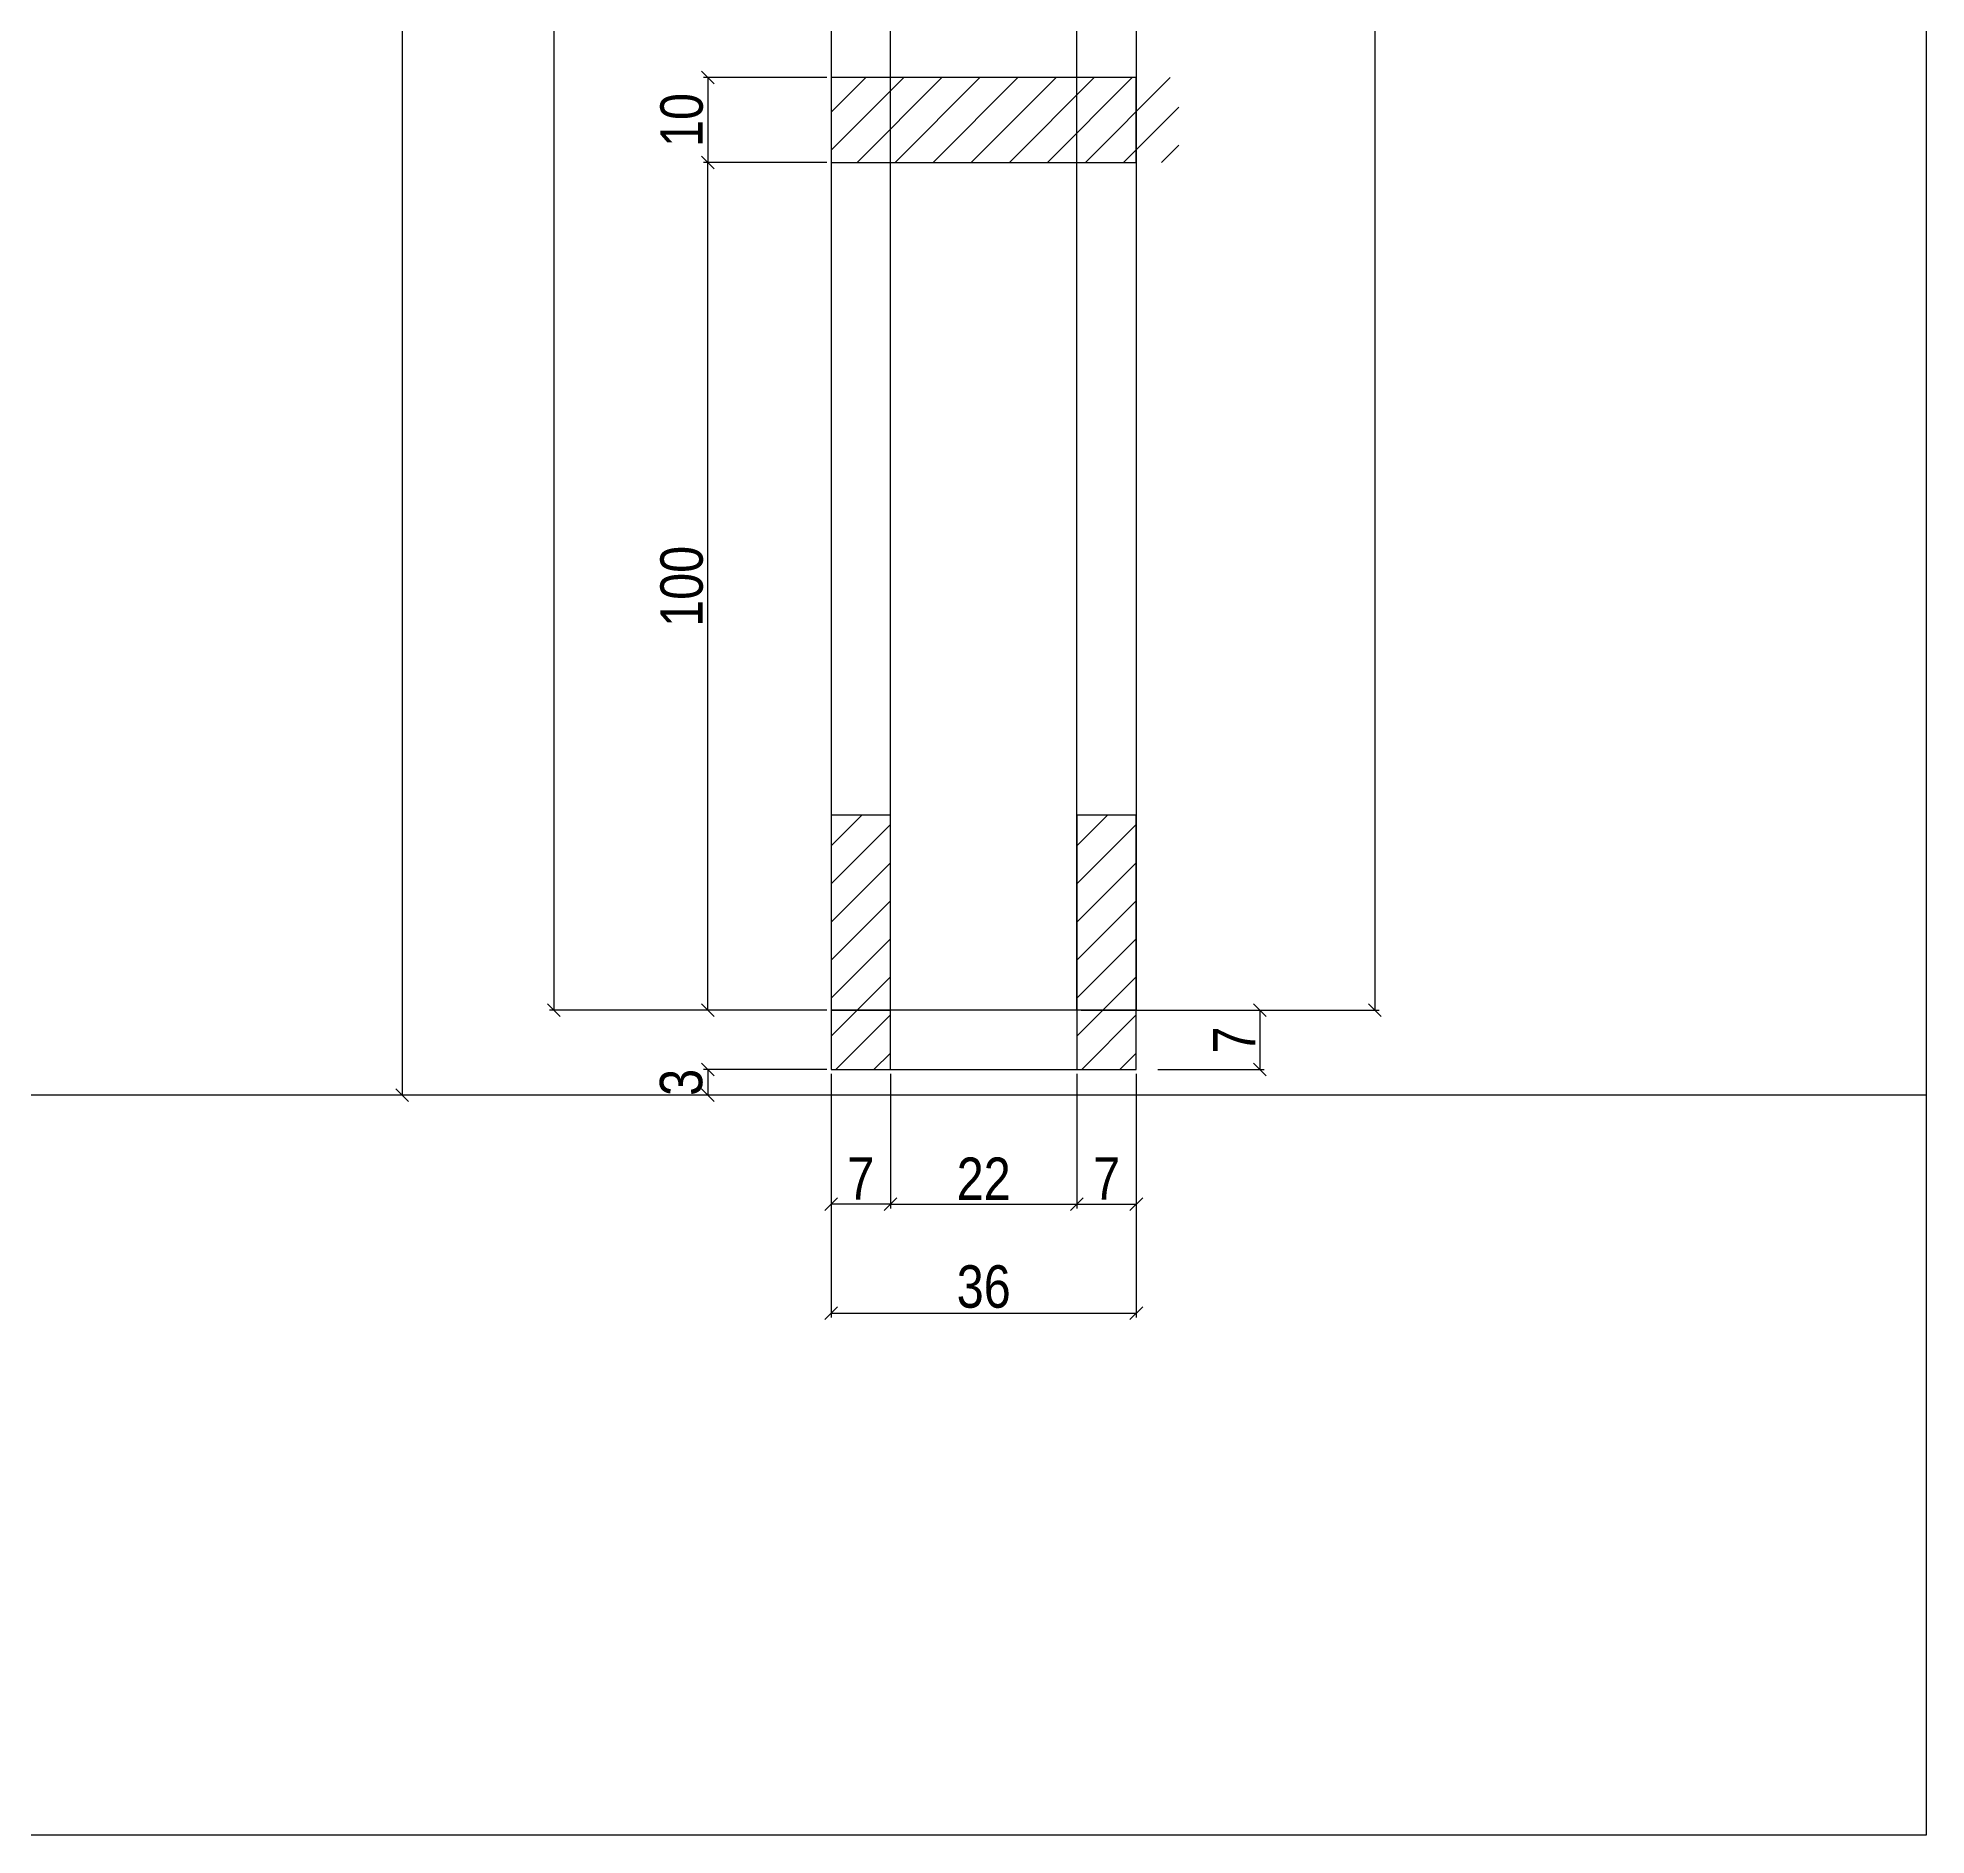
# Model space of a CAD drawing. Extents: x 15230 to 29563, y 3128 to 7338.
# Drawn here: x 26936.5 to 27382, y 4522.7 to 4946.7 of the extents above; entities that cross this region are included whole.
import ezdxf

# ---------------------------------------------------------------- set-up
doc = ezdxf.new("R2010")
doc.units = 0
for name, color, linetype in [('COTA', 241, 'Continuous'), ('TIRAS REESCORAMENTO', 252, 'Continuous'), ('VIGAS', 3, 'Continuous')]:
    doc.layers.add(name, color=color, linetype=linetype)
doc.styles.add('COTA TECNICA 2X', font='techl___.ttf', dxfattribs={"height": 10})
doc.dimstyles.new('SECAO', dxfattribs={"dimscale": 0.333333, "dimtxt": 5, "dimasz": 9, "dimexe": 3, "dimexo": 3, "dimgap": 3, "dimtad": 1, "dimdec": 1, "dimlfac": 0.5, "dimzin": 12, "dimdsep": 46, "dimtxsty": 'COTA TECNICA 2X', "dimblk1": 'OBLIQUE', "dimblk2": 'OBLIQUE', "dimsah": 1, "dimcen": 0.9, "dimclrd": 4, "dimclre": 4, "dimclrt": 240, "dimadec": 1, "dimazin": 3, "dimtfac": 1, "dimtdec": 1, "dimtmove": 0, "dimatfit": 3, "dimfxl": 1, "dimtolj": 1, "dimtzin": 12, "dimarcsym": 0})

# ---------------------------------------------------------------- blocks, each defined once
blk = doc.blocks.new('_Oblique')
at = {"color": 0, "linetype": 'ByBlock', "lineweight": -2}
blk.add_line((-0.5, -0.5), (0.5, 0.5), dxfattribs=at)
blk = doc.blocks.new('*D417')
at = {"layer": 'COTA', "color": 4, "lineweight": -2, "transparency": 16777216}
for p, q in [((27122.65, 5263.38), (27057.24, 5263.38)), ((27058.24, 5263.38), (27058.24, 4717.28)), ((27122.65, 4717.28), (27057.24, 4717.28))]:
    blk.add_line(p, q, dxfattribs=at)
at = {"layer": 'DEFPOINTS', "color": 0, "transparency": 16777216}
for p in [(27123.65, 5263.38), (27058.24, 4717.28), (27123.65, 4717.28)]:
    blk.add_point(p, dxfattribs=at)
at = {"layer": 'COTA', "color": 4, "lineweight": -2, "transparency": 16777216, "xscale": 3, "yscale": 3, "zscale": 3}
for p, rotation in [((27058.24, 5263.38), 90), ((27058.24, 4717.28), 270)]:
    blk.add_blockref('_Oblique', p, dxfattribs=dict(at, rotation=rotation))
at = {"layer": 'COTA', "color": 240, "transparency": 16777216, "insert": (27052.02, 4990.33), "char_height": 10, "attachment_point": 5, "rotation": 90, "style": 'COTA TECNICA 2X'}
blk.add_mtext('\\A1;273', dxfattribs=at)
blk = doc.blocks.new('*D418')
at = {"layer": 'COTA', "color": 4, "lineweight": -2, "transparency": 16777216}
for p, q in [((27123.65, 4702.28), (27123.65, 4644.83)), ((27195.65, 4702.28), (27195.65, 4644.83)), ((27123.65, 4645.83), (27195.65, 4645.83))]:
    blk.add_line(p, q, dxfattribs=at)
at = {"layer": 'DEFPOINTS', "color": 0, "transparency": 16777216}
for p in [(27123.65, 4703.28), (27195.65, 4703.28), (27195.65, 4645.83)]:
    blk.add_point(p, dxfattribs=at)
at = {"layer": 'COTA', "color": 4, "lineweight": -2, "transparency": 16777216, "xscale": 3, "yscale": 3, "zscale": 3, "rotation": 180}
blk.add_blockref('_Oblique', (27123.65, 4645.83), dxfattribs=at)
at = {"layer": 'COTA', "color": 4, "lineweight": -2, "transparency": 16777216, "xscale": 3, "yscale": 3, "zscale": 3}
blk.add_blockref('_Oblique', (27195.65, 4645.83), dxfattribs=at)
at = {"layer": 'COTA', "color": 240, "transparency": 16777216, "insert": (27159.65, 4652.05), "char_height": 10, "attachment_point": 5, "style": 'COTA TECNICA 2X'}
blk.add_mtext('\\A1;36', dxfattribs=at)
blk = doc.blocks.new('*D419')
at = {"layer": 'COTA', "color": 4, "lineweight": -2, "transparency": 16777216}
for p, q in [((27137.65, 4702.28), (27137.65, 4670.54)), ((27181.65, 4702.28), (27181.65, 4670.54)), ((27137.65, 4671.54), (27181.65, 4671.54))]:
    blk.add_line(p, q, dxfattribs=at)
at = {"layer": 'DEFPOINTS', "color": 0, "transparency": 16777216}
for p in [(27137.65, 4703.28), (27181.65, 4703.28), (27181.65, 4671.54)]:
    blk.add_point(p, dxfattribs=at)
at = {"layer": 'COTA', "color": 4, "lineweight": -2, "transparency": 16777216, "xscale": 3, "yscale": 3, "zscale": 3, "rotation": 180}
blk.add_blockref('_Oblique', (27137.65, 4671.54), dxfattribs=at)
at = {"layer": 'COTA', "color": 4, "lineweight": -2, "transparency": 16777216, "xscale": 3, "yscale": 3, "zscale": 3}
blk.add_blockref('_Oblique', (27181.65, 4671.54), dxfattribs=at)
at = {"layer": 'COTA', "color": 240, "transparency": 16777216, "insert": (27159.65, 4677.54), "char_height": 10, "attachment_point": 5, "style": 'COTA TECNICA 2X'}
blk.add_mtext('\\A1;22', dxfattribs=at)
blk = doc.blocks.new('*D420')
at = {"layer": 'COTA', "color": 4, "lineweight": -2, "transparency": 16777216}
blk.add_line((27181.65, 4671.54), (27195.65, 4671.54), dxfattribs=at)
at = {"layer": 'DEFPOINTS', "color": 0, "transparency": 16777216}
for p in [(27181.65, 4671.54), (27195.65, 4671.54), (27195.65, 4671.54)]:
    blk.add_point(p, dxfattribs=at)
at = {"layer": 'COTA', "color": 4, "lineweight": -2, "transparency": 16777216, "xscale": 3, "yscale": 3, "zscale": 3, "rotation": 180}
blk.add_blockref('_Oblique', (27181.65, 4671.54), dxfattribs=at)
at = {"layer": 'COTA', "color": 4, "lineweight": -2, "transparency": 16777216, "xscale": 3, "yscale": 3, "zscale": 3}
blk.add_blockref('_Oblique', (27195.65, 4671.54), dxfattribs=at)
at = {"layer": 'COTA', "color": 240, "transparency": 16777216, "insert": (27188.65, 4677.62), "char_height": 10, "attachment_point": 5, "style": 'COTA TECNICA 2X'}
blk.add_mtext('\\A1;7', dxfattribs=at)
blk = doc.blocks.new('*D421')
at = {"layer": 'COTA', "color": 4, "lineweight": -2, "transparency": 16777216}
blk.add_line((27137.65, 4671.54), (27123.65, 4671.54), dxfattribs=at)
at = {"layer": 'DEFPOINTS', "color": 0, "transparency": 16777216}
for p in [(27123.65, 4671.54), (27123.65, 4671.54), (27137.65, 4671.54)]:
    blk.add_point(p, dxfattribs=at)
at = {"layer": 'COTA', "color": 4, "lineweight": -2, "transparency": 16777216, "xscale": 3, "yscale": 3, "zscale": 3, "rotation": 180}
blk.add_blockref('_Oblique', (27123.65, 4671.54), dxfattribs=at)
at = {"layer": 'COTA', "color": 4, "lineweight": -2, "transparency": 16777216, "xscale": 3, "yscale": 3, "zscale": 3}
blk.add_blockref('_Oblique', (27137.65, 4671.54), dxfattribs=at)
at = {"layer": 'COTA', "color": 240, "transparency": 16777216, "insert": (27130.65, 4677.62), "char_height": 10, "attachment_point": 5, "style": 'COTA TECNICA 2X'}
blk.add_mtext('\\A1;7', dxfattribs=at)
blk = doc.blocks.new('*D422')
at = {"layer": 'COTA', "color": 4, "lineweight": -2, "transparency": 16777216}
for p, q in [((27122.65, 4937.3), (27093.55, 4937.3)), ((27094.55, 4937.3), (27094.55, 4917.3)), ((27122.65, 4917.3), (27093.55, 4917.3))]:
    blk.add_line(p, q, dxfattribs=at)
at = {"layer": 'DEFPOINTS', "color": 0, "transparency": 16777216}
for p in [(27123.65, 4937.3), (27094.55, 4917.3), (27123.65, 4917.3)]:
    blk.add_point(p, dxfattribs=at)
at = {"layer": 'COTA', "color": 4, "lineweight": -2, "transparency": 16777216, "xscale": 3, "yscale": 3, "zscale": 3}
for p, rotation in [((27094.55, 4937.3), 90), ((27094.55, 4917.3), 270)]:
    blk.add_blockref('_Oblique', p, dxfattribs=dict(at, rotation=rotation))
at = {"layer": 'COTA', "color": 240, "transparency": 16777216, "insert": (27088.45, 4927.3), "char_height": 10, "attachment_point": 5, "rotation": 90, "style": 'COTA TECNICA 2X'}
blk.add_mtext('\\A1;10', dxfattribs=at)
blk = doc.blocks.new('*D409')
at = {"layer": 'COTA', "color": 4, "lineweight": -2, "transparency": 16777216}
for p, q in [((27136.65, 5269.38), (27021.45, 5269.38)), ((27022.45, 5269.38), (27022.45, 4697.28)), ((27122.65, 4697.28), (27021.45, 4697.28))]:
    blk.add_line(p, q, dxfattribs=at)
at = {"layer": 'DEFPOINTS', "color": 0, "transparency": 16777216}
for p in [(27137.65, 5269.38), (27022.45, 4697.28), (27123.65, 4697.28)]:
    blk.add_point(p, dxfattribs=at)
at = {"layer": 'COTA', "color": 4, "lineweight": -2, "transparency": 16777216, "xscale": 3, "yscale": 3, "zscale": 3}
for p, rotation in [((27022.45, 5269.38), 90), ((27022.45, 4697.28), 270)]:
    blk.add_blockref('_Oblique', p, dxfattribs=dict(at, rotation=rotation))
at = {"layer": 'COTA', "color": 240, "transparency": 16777216, "insert": (27016.32, 4983.33), "char_height": 10, "attachment_point": 5, "rotation": 90, "style": 'COTA TECNICA 2X'}
blk.add_mtext('\\A1;286', dxfattribs=at)
blk = doc.blocks.new('*D410')
at = {"layer": 'COTA', "color": 4, "lineweight": -2, "transparency": 16777216}
for p, q in [((27122.65, 4703.28), (27093.55, 4703.28)), ((27094.55, 4703.28), (27094.55, 4697.28)), ((27122.65, 4697.28), (27093.55, 4697.28))]:
    blk.add_line(p, q, dxfattribs=at)
at = {"layer": 'DEFPOINTS', "color": 0, "transparency": 16777216}
for p in [(27123.65, 4703.28), (27094.55, 4697.28), (27123.65, 4697.28)]:
    blk.add_point(p, dxfattribs=at)
at = {"layer": 'COTA', "color": 4, "lineweight": -2, "transparency": 16777216, "xscale": 3, "yscale": 3, "zscale": 3}
for p, rotation in [((27094.55, 4703.28), 90), ((27094.55, 4697.28), 270)]:
    blk.add_blockref('_Oblique', p, dxfattribs=dict(at, rotation=rotation))
at = {"layer": 'COTA', "color": 240, "transparency": 16777216, "insert": (27088.33, 4700.28), "char_height": 10, "attachment_point": 5, "rotation": 90, "style": 'COTA TECNICA 2X'}
blk.add_mtext('\\A1;3', dxfattribs=at)
blk = doc.blocks.new('*D413')
at = {"layer": 'COTA', "color": 4, "lineweight": -2, "transparency": 16777216}
for p, q in [((27122.65, 4917.3), (27093.55, 4917.3)), ((27094.55, 4717.28), (27094.55, 4917.3)), ((27121.65, 4717.28), (27093.55, 4717.28))]:
    blk.add_line(p, q, dxfattribs=at)
at = {"layer": 'DEFPOINTS', "color": 0, "transparency": 16777216}
for p in [(27094.55, 4917.3), (27123.65, 4917.3), (27122.65, 4717.28)]:
    blk.add_point(p, dxfattribs=at)
at = {"layer": 'COTA', "color": 4, "lineweight": -2, "transparency": 16777216, "xscale": 3, "yscale": 3, "zscale": 3}
for p, rotation in [((27094.55, 4917.3), 90), ((27094.55, 4717.28), 270)]:
    blk.add_blockref('_Oblique', p, dxfattribs=dict(at, rotation=rotation))
at = {"layer": 'COTA', "color": 240, "transparency": 16777216, "insert": (27088.45, 4817.29), "char_height": 10, "attachment_point": 5, "rotation": 90, "style": 'COTA TECNICA 2X'}
blk.add_mtext('\\A1;100', dxfattribs=at)
blk = doc.blocks.new('*D414')
at = {"layer": 'COTA', "color": 4, "lineweight": -2, "transparency": 16777216}
for p, q in [((27197.65, 5263.25), (27252.94, 5263.25)), ((27251.94, 5263.25), (27251.94, 4717.28)), ((27197.65, 4717.28), (27252.94, 4717.28))]:
    blk.add_line(p, q, dxfattribs=at)
at = {"layer": 'DEFPOINTS', "color": 0, "transparency": 16777216}
for p in [(27196.65, 5263.25), (27196.65, 4717.28), (27251.94, 4717.28)]:
    blk.add_point(p, dxfattribs=at)
at = {"layer": 'COTA', "color": 4, "lineweight": -2, "transparency": 16777216, "xscale": 3, "yscale": 3, "zscale": 3}
for p, rotation in [((27251.94, 5263.25), 90), ((27251.94, 4717.28), 270)]:
    blk.add_blockref('_Oblique', p, dxfattribs=dict(at, rotation=rotation))
at = {"layer": 'COTA', "color": 240, "transparency": 16777216, "insert": (27245.72, 4990.27), "char_height": 10, "attachment_point": 5, "rotation": 90, "style": 'COTA TECNICA 2X'}
blk.add_mtext('\\A1;273', dxfattribs=at)
blk = doc.blocks.new('*D415')
at = {"layer": 'COTA', "color": 4, "lineweight": -2, "transparency": 16777216}
for p, q in [((27182.65, 4717.28), (27225.8, 4717.28)), ((27224.8, 4717.28), (27224.8, 4703.28)), ((27200.71, 4703.28), (27225.8, 4703.28))]:
    blk.add_line(p, q, dxfattribs=at)
at = {"layer": 'DEFPOINTS', "color": 0, "transparency": 16777216}
for p in [(27181.65, 4717.28), (27199.71, 4703.28), (27224.8, 4703.28)]:
    blk.add_point(p, dxfattribs=at)
at = {"layer": 'COTA', "color": 4, "lineweight": -2, "transparency": 16777216, "xscale": 3, "yscale": 3, "zscale": 3}
for p, rotation in [((27224.8, 4717.28), 90), ((27224.8, 4703.28), 270)]:
    blk.add_blockref('_Oblique', p, dxfattribs=dict(at, rotation=rotation))
at = {"layer": 'COTA', "color": 240, "transparency": 16777216, "insert": (27218.72, 4710.28), "char_height": 10, "attachment_point": 5, "rotation": 90, "style": 'COTA TECNICA 2X'}
blk.add_mtext('\\A1;7', dxfattribs=at)

msp = doc.modelspace()

# ---------------------------------------------------------------- hatches: boundary and pattern name
at = {"layer": 'COTA'}
h = msp.add_hatch(dxfattribs=at)
h.set_pattern_fill('ANSI31', color=256, scale=2, style=0)
h.set_pattern_definition([(45, (3541.797, -193183.9965), (-4.49012806, 4.49012806), [])])
h.paths.add_polyline_path([(27205.65, 4917.3), (27205.65, 4937.3), (27123.65, 4937.3), (27123.65, 4917.3)])
h = msp.add_hatch(dxfattribs=at)
h.set_pattern_fill('ANSI31', color=256, scale=2, style=0)
h.set_pattern_definition([(45, (7279.431, -1105.907), (-4.490128, 4.490128), [])])
h.paths.add_polyline_path([(27123.65, 4703.28), (27137.65, 4703.28), (27137.65, 4763.28), (27123.65, 4763.28)])
h = msp.add_hatch(dxfattribs=at)
h.set_pattern_fill('ANSI31', color=256, scale=2, style=0)
h.set_pattern_definition([(45, (7337.431, -1105.907), (-4.490128, 4.490128), [])])
h.paths.add_polyline_path([(27181.65, 4703.28), (27195.65, 4703.28), (27195.65, 4763.28), (27181.65, 4763.28)])

# ---------------------------------------------------------------- linework, layer by layer
at = {"linetype": 'Continuous'}
for points in [[(27123.65, 4717.28), (27137.65, 4717.28), (27137.65, 5263.38), (27123.65, 5263.38)], [(27123.65, 4703.28), (27137.65, 4703.28), (27137.65, 4763.28), (27123.65, 4763.28)], [(27181.65, 4703.28), (27195.65, 4703.28), (27195.65, 4763.28), (27181.65, 4763.28)]]:
    msp.add_lwpolyline(points, close=True, dxfattribs=at)
for points in [[(27181.65, 5148.33), (27181.65, 5263.25), (27195.65, 5263.25), (27195.65, 4717.28), (27181.65, 4717.28), (27181.65, 5148.33)], [(27123.65, 4917.3), (27195.65, 4917.3), (27195.65, 4937.3), (27123.65, 4937.3), (27123.65, 4917.3)], [(27145.65, 4703.28), (27195.65, 4703.28), (27195.65, 4717.28), (27123.65, 4717.28), (27123.65, 4703.28), (27145.65, 4703.28)]]:
    msp.add_lwpolyline(points, dxfattribs=at)
at = {"layer": 'TIRAS REESCORAMENTO', "linetype": 'ByBlock'}
msp.add_line((27381.98, 4697.28), (26757.7, 4697.28), dxfattribs=at)
at = {"layer": 'VIGAS'}
msp.add_lwpolyline([(27381.98, 4522.67), (26757.7, 4522.67), (26757.7, 5487.46), (27381.98, 5487.46)], close=True, dxfattribs=at)

# ---------------------------------------------------------------- dimensions: what is measured, and where the dimension line sits
at = {"layer": 'COTA', "color": 3}
for base, p1, p2, picture, middle in [((27022.4483, 4697.2835), (27137.6492, 5269.3766), (27123.6492, 4697.2835), '*D409', (27016.324, 4983.3301)), ((27058.2423, 4717.2835), (27123.6492, 5263.3766), (27123.6492, 4717.2835), '*D417', (27052.023, 4990.3301)), ((27251.94, 4717.28), (27196.65, 5263.25), (27196.65, 4717.28), '*D414', (27245.72, 4990.27)), ((27094.55, 4917.3), (27123.65, 4937.3), (27123.65, 4917.3), '*D422', (27088.45, 4927.3)), ((27094.55, 4917.3), (27122.65, 4717.28), (27123.65, 4917.3), '*D413', (27088.45, 4817.29)), ((27224.8, 4703.28), (27181.65, 4717.28), (27199.71, 4703.28), '*D415', (27218.72, 4710.28))]:
    dim = msp.add_linear_dim(base=base, p1=p1, p2=p2, angle=90, dimstyle='SECAO', dxfattribs=at)
    dim.commit()
    dim.dimension.update_dxf_attribs({"geometry": picture, "text_midpoint": middle})
dim = msp.add_linear_dim(base=(27094.55, 4697.28), p1=(27123.65, 4703.28), p2=(27123.65, 4697.28), angle=90, dimstyle='SECAO', dxfattribs=at)
dim.commit()
dim.dimension.update_dxf_attribs({"geometry": '*D410', "text_midpoint": (27094.55, 4700.28), "dimtype": 160})
for base, p1, p2, picture, middle in [((27195.65, 4645.83), (27123.65, 4703.28), (27195.65, 4703.28), '*D418', (27159.65, 4645.83)), ((27181.65, 4671.54), (27137.65, 4703.28), (27181.65, 4703.28), '*D419', (27159.65, 4671.54)), ((27195.65, 4671.54), (27181.65, 4671.54), (27195.65, 4671.54), '*D420', (27188.65, 4671.54))]:
    dim = msp.add_linear_dim(base=base, p1=p1, p2=p2, dimstyle='SECAO', dxfattribs=at)
    dim.commit()
    dim.dimension.update_dxf_attribs({"geometry": picture, "text_midpoint": middle, "dimtype": 160})
dim = msp.add_linear_dim(base=(27123.65, 4671.54), p1=(27137.65, 4671.54), p2=(27123.65, 4671.54), dimstyle='SECAO', dxfattribs=at)
dim.commit()
dim.dimension.update_dxf_attribs({"geometry": '*D421', "text_midpoint": (27130.65, 4677.62)})

doc.saveas('drawing.dxf')
